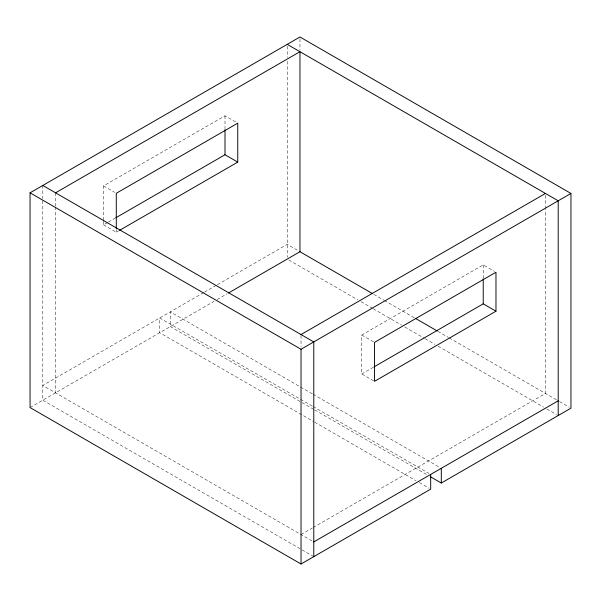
<?xml version="1.0" encoding="UTF-8"?>
<svg xmlns="http://www.w3.org/2000/svg" width="601" height="601" viewBox="0 0 601 601"><rect width="100%" height="100%" fill="white"/><g stroke="black" fill="none" stroke-linecap="round" stroke-linejoin="round"><path stroke-width="0.45" stroke-dasharray="3 2.25" d="M103.537 220.244L103.537 185.919L224.999 115.798L236.155 122.236M103.537 221.176L103.537 224.879L107.579 222.543M108.39 222.077L114.874 218.336M103.537 224.879L116.286 232.241L118.713 230.844M203.604 292.634L42.799 385.474L312.189 541.005M204.393 292.184L216.593 285.137M217.382 284.679L287.218 244.367L299.967 251.729M30.05 407.561L214.159 301.266M217.141 299.546L227.148 293.769M373.717 380.869L361.764 373.972L361.764 335.012L483.227 264.883L494.383 271.329M361.764 373.972L373.101 367.421M301.033 534.559L312.4 528.001M313.211 527.528L545.445 393.452L545.445 209.403M373.799 294.355L383.761 300.102M384.347 300.44L414.592 317.906M437.896 331.354L448.444 337.446M449.255 337.912L556.601 399.89M559.591 401.618L569.327 407.238M288.841 260.023L357.798 299.839M361.043 301.717L372.402 308.268M373.213 308.741L401.611 325.133M404.856 327.012L424.329 338.25M425.14 338.716L434.876 344.343M438.121 346.214L543.597 407.11M546.842 408.98L556.579 414.6M103.537 185.919L114.693 192.365M361.764 335.012L373.717 341.909M312.302 393.82L170.323 311.851L170.323 326.576L313.925 409.484M313.113 394.294L439.684 467.368M312.227 406.051L159.693 317.989L159.693 332.714L313.85 421.707M313.038 406.516L429.054 473.498M314.736 409.957L426.702 474.595M314.661 422.18L416.072 480.732M419.318 482.603L429.054 488.222M313.782 556.646L42.799 400.198L42.799 199.524M545.445 195.317L545.445 208.464M483.227 264.883L483.227 277.872M301.033 335.486L301.033 346.754M299.967 38.862L299.967 50.116M287.218 46.224L287.218 57.493M287.218 61.227L287.218 257.251M224.999 115.798L224.999 128.779M116.286 229.462L116.286 232.241M55.555 192.823L55.555 205.97M55.555 206.909L55.555 392.836M42.799 185.461L42.799 198.608"/><path stroke-width="0.9" d="M430.677 474.437L430.677 489.161L301.033 564.008L30.05 407.561L30.05 192.823L299.967 36.992L570.95 193.439L570.95 408.177L441.307 483.024L430.759 476.939M55.555 192.823L299.967 51.716L299.967 251.729L228.515 292.98M115.677 217.87L224.999 154.757L237.748 162.12L237.748 123.16L116.286 193.282L116.286 228.538M119.524 230.371L237.748 162.12M301.033 334.547L545.445 193.439M30.05 192.823L301.033 349.271L570.95 193.439M373.912 366.956L483.227 303.843L495.975 311.205L495.975 272.245L374.513 342.375L374.513 381.334L495.975 311.205M313.782 541.922L558.201 400.814M287.218 44.354L558.201 200.802L558.201 415.539M299.388 251.391L372.402 293.543M415.404 318.372L437.31 331.023M42.799 185.461L313.782 341.909L313.782 556.646M483.227 278.796L483.227 303.843M441.307 468.299L441.307 483.024M301.033 349.271L301.033 564.008M224.999 129.711L224.999 154.757"/></g></svg>
